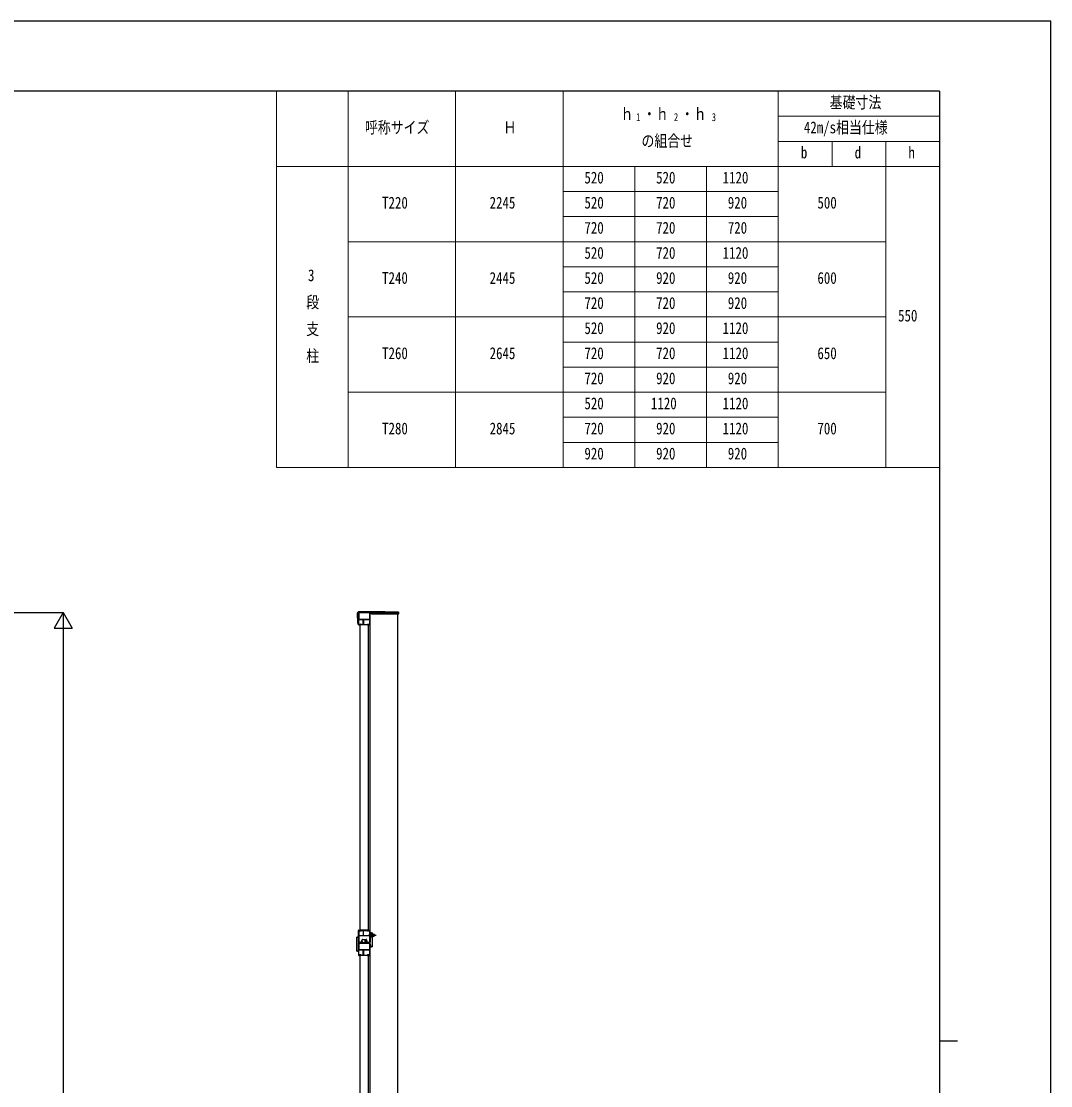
# Model space of a CAD drawing. Units: millimetres, scale not verified. Extents: x -4205 to 4205, y -2970 to 2970.
# Drawn here: x 1333 to 4205, y 0 to 2970 of the extents above; entities that cross this region are included whole.
import ezdxf
from ezdxf.enums import TextEntityAlignment as Align

# ---------------------------------------------------------------- set-up
doc = ezdxf.new("R2010")
doc.units = ezdxf.units.MM
doc.header["$LTSCALE"] = 12
doc.layers.add('0-1_TABLE1', color=7, linetype='Continuous', lineweight=18)
for name, color, linetype in [('0-4_YKK_A1', 4, 'Continuous'), ('0-5_YKK_D', 6, 'Continuous'), ('0-6_YKK_ZWAK', 7, 'Continuous')]:
    doc.layers.add(name, color=color, linetype=linetype)
doc.styles.add('ＭＳ ゴシック', font='')
doc.styles.get('ＭＳ ゴシック').set_extended_font_data('MS Gothic')

msp = doc.modelspace()

# ---------------------------------------------------------------- linework, layer by layer
at = {"layer": '0-1_TABLE1'}
for p, q in [((2045.02, 2775), (3895.02, 2775)), ((2045.02, 2775), (2045.02, 1725)), ((2245.02, 2775), (2245.02, 1725)), ((2545.02, 2775), (2545.02, 1725)), ((2845.02, 2775), (2845.02, 1725)), ((3445.02, 2775), (3445.02, 1725)), ((3895.02, 2775), (3895.02, 1725)), ((3445.02, 2705), (3895.02, 2705)), ((3445.02, 2635), (3895.02, 2635)), ((3595.02, 2635), (3595.02, 2565)), ((3745.02, 2635), (3745.02, 1725)), ((2045.02, 2565), (3895.02, 2565)), ((3045.02, 2565), (3045.02, 1725)), ((3245.02, 2565), (3245.02, 1725)), ((2845.02, 2495), (3445.02, 2495)), ((2845.02, 2425), (3445.02, 2425)), ((2245.02, 2355), (3745.02, 2355)), ((2845.02, 2285), (3445.02, 2285)), ((2845.02, 2215), (3445.02, 2215)), ((2245.02, 2145), (3745.02, 2145)), ((2845.02, 2075), (3445.02, 2075)), ((2845.02, 2005), (3445.02, 2005)), ((2245.02, 1935), (3745.02, 1935)), ((2845.02, 1865), (3445.02, 1865)), ((2845.02, 1795), (3445.02, 1795)), ((2045.02, 1725), (3895.02, 1725))]:
    msp.add_line(p, q, dxfattribs=at)
at = {"layer": '0-4_YKK_A1'}
for p, q in [((2271.77, 1290.98), (2271.53, 1319.27)), ((2272.81, 1286.49), (2272.53, 1318.98)), ((2274.02, 1320), (2307.52, 1320)), ((2274.31, 1286.5), (2274.02, 1320)), ((2274.02, 1319), (2274.02, 1287)), ((2347.02, 1322.5), (2274.73, 1322.5)), ((2274.82, 1318.9), (2274.82, 1302.4)), ((2305.02, 1320), (2275.02, 1320)), ((2384.52, 1321.5), (2275.03, 1321.5)), ((2304.92, 1319.2), (2275.12, 1319.2)), ((2282.56, 1321.5), (2282.56, 1320)), ((2283.48, 1321.5), (2283.48, 1320)), ((2301.56, 1321.5), (2301.56, 1320)), ((2302.48, 1321.5), (2302.48, 1320)), ((2305.22, 1302.4), (2305.22, 1318.9)), ((2310.52, 1317), (2306.02, 1321.5)), ((2306.02, 1320), (2306.02, -1525)), ((2306.02, 1287), (2306.02, 1319)), ((2307.02, 1321.5), (2307.02, 1320.5)), ((2307.52, 1320), (2384.52, 1320)), ((2310.52, 1317), (2386.02, 1317)), ((2313.27, 1320), (2313.27, 1321.5)), ((2318.77, 1320), (2318.77, 1321.5)), ((2384.02, -1525), (2384.02, 1317)), ((2384.52, 1320), (2384.52, 1317)), ((2386.02, 1317), (2386.02, 1320)), ((2274.31, 1286.5), (2272.81, 1286.49)), ((2274.82, 1287.3), (2274.82, 1301)), ((2275.02, 1286), (2279.52, 1286)), ((2275.12, 1302.1), (2304.92, 1302.1)), ((2275.12, 1301.3), (2304.92, 1301.3)), ((2279.52, 1287), (2275.12, 1287)), ((2275.77, 1288.2), (2280.72, 1288.2)), ((2279.82, 1287), (2275.77, 1287)), ((2277.71, 1286), (2277.71, 434)), ((2280.12, 1286.5), (2280.12, 1286.7)), ((2299.42, 1286), (2280.62, 1286)), ((2281.02, 1287.9), (2281.02, 1287.5)), ((2281.32, 1287.2), (2286.22, 1287.2)), ((2286.52, 1287.5), (2286.52, 1300.5)), ((2287.52, 1300.5), (2287.52, 1287.5)), ((2287.82, 1287.2), (2298.72, 1287.2)), ((2299.02, 1287.5), (2299.02, 1287.9)), ((2299.32, 1288.2), (2304.27, 1288.2)), ((2299.92, 1286.7), (2299.92, 1286.5)), ((2304.27, 1287), (2300.22, 1287)), ((2304.92, 1287), (2300.52, 1287)), ((2300.52, 1286), (2305.02, 1286)), ((2300.71, 1286), (2300.71, 434)), ((2305.22, 1301), (2305.22, 1287.3)), ((2274.02, 401), (2274.02, 433)), ((2274.82, 432.7), (2274.82, 419)), ((2274.82, 417.6), (2274.82, 401.1)), ((2275.02, 434), (2279.52, 434)), ((2279.52, 433), (2275.12, 433)), ((2275.12, 418.7), (2304.92, 418.7)), ((2304.92, 417.9), (2275.12, 417.9)), ((2279.82, 433), (2275.77, 433)), ((2275.77, 431.8), (2280.72, 431.8)), ((2280.12, 433.5), (2280.12, 433.3)), ((2299.42, 434), (2280.62, 434)), ((2281.02, 432.1), (2281.02, 432.5)), ((2281.32, 432.8), (2286.22, 432.8)), ((2286.52, 432.5), (2286.52, 419.5)), ((2287.52, 419.5), (2287.52, 432.5)), ((2287.82, 432.8), (2298.72, 432.8)), ((2299.02, 432.5), (2299.02, 432.1)), ((2299.32, 431.8), (2304.27, 431.8)), ((2299.92, 433.3), (2299.92, 433.5)), ((2304.27, 433), (2300.22, 433)), ((2300.52, 434), (2305.02, 434)), ((2304.92, 433), (2300.52, 433)), ((2300.71, 420), (2323.71, 420)), ((2305.22, 419), (2305.22, 432.7)), ((2305.22, 401.1), (2305.22, 417.6)), ((2306.02, 433), (2306.02, 401)), ((2308.2, 425.9), (2308.71, 425.9)), ((2308.71, 425.9), (2308.71, 414.1)), ((2308.71, 421.85), (2318.4, 421.85)), ((2308.71, 418.15), (2318.4, 418.15)), ((2308.71, 417.5), (2317.01, 417.5)), ((2318.71, 421.7), (2317.01, 422.5)), ((2318.71, 418.3), (2317.01, 417.5)), ((2318.71, 421.7), (2318.71, 418.3)), ((2274.02, 396.5), (2274.02, 364.5)), ((2274.82, 396.4), (2274.82, 379.9)), ((2283.02, 400), (2275.02, 400)), ((2305.02, 397.5), (2275.02, 397.5)), ((2275.12, 400.8), (2282.02, 400.8)), ((2304.92, 396.7), (2275.12, 396.7)), ((2282.52, 401.3), (2282.52, 403.59)), ((2282.54, 403.69), (2283.82, 407.15)), ((2283.32, 403.45), (2283.32, 401.94)), ((2284.55, 406.8), (2283.34, 403.55)), ((2283.77, 401.68), (2284.25, 401.96)), ((2284.75, 401.51), (2283.78, 400.36)), ((2284.4, 402), (2284.52, 402)), ((2284.76, 407.8), (2295.28, 407.8)), ((2295.21, 407), (2284.83, 407)), ((2296.25, 400.36), (2295.29, 401.51)), ((2296.7, 403.55), (2295.49, 406.8)), ((2295.52, 402), (2295.64, 402)), ((2295.79, 401.96), (2296.27, 401.68)), ((2296.22, 407.15), (2297.5, 403.69)), ((2296.72, 401.94), (2296.72, 403.45)), ((2305.02, 400), (2297.02, 400)), ((2297.52, 403.59), (2297.52, 401.3)), ((2298.02, 400.8), (2304.92, 400.8)), ((2305.22, 379.9), (2305.22, 396.4)), ((2306.02, 364.5), (2306.02, 396.5)), ((2274.82, 364.8), (2274.82, 378.5)), ((2275.02, 363.5), (2279.52, 363.5)), ((2275.12, 379.6), (2304.92, 379.6)), ((2275.12, 378.8), (2304.92, 378.8)), ((2279.52, 364.5), (2275.12, 364.5)), ((2275.77, 365.7), (2280.72, 365.7)), ((2279.82, 364.5), (2275.77, 364.5)), ((2277.71, 363.5), (2277.71, -488.5)), ((2280.12, 364), (2280.12, 364.2)), ((2299.42, 363.5), (2280.62, 363.5)), ((2281.02, 365.4), (2281.02, 365)), ((2281.32, 364.7), (2286.22, 364.7)), ((2286.52, 365), (2286.52, 378)), ((2287.52, 378), (2287.52, 365)), ((2287.82, 364.7), (2298.72, 364.7)), ((2299.02, 365), (2299.02, 365.4)), ((2299.32, 365.7), (2304.27, 365.7)), ((2299.92, 364.2), (2299.92, 364)), ((2304.27, 364.5), (2300.22, 364.5)), ((2304.92, 364.5), (2300.52, 364.5)), ((2300.52, 363.5), (2305.02, 363.5)), ((2300.71, 363.5), (2300.71, -488.5)), ((2305.22, 378.5), (2305.22, 364.8))]:
    msp.add_line(p, q, dxfattribs=at)
at = {"layer": '0-4_YKK_A1', "color": 7}
for p, q in [((2308.71, 412.72), (2308.71, 426.7)), ((2309.01, 427), (2311.41, 427)), ((2311.71, 426.7), (2311.71, 387.5)), ((2269.71, 375.3), (2269.71, 414.7)), ((2270.01, 415), (2271.09, 415)), ((2271.3, 414.91), (2272.63, 413.59)), ((2272.71, 413.38), (2272.71, 401)), ((2272.71, 396.5), (2272.71, 375.3)), ((2273.71, 400), (2292.11, 400)), ((2305.41, 397.5), (2273.71, 397.5)), ((2292.41, 400.3), (2292.41, 406.2)), ((2292.71, 406.5), (2293.29, 406.5)), ((2293.5, 406.41), (2294.33, 405.59)), ((2294.41, 405.38), (2294.41, 400.3)), ((2294.71, 400), (2305.21, 400)), ((2305.71, 393.3), (2305.71, 397.2)), ((2307.71, 402.5), (2307.71, 411.48)), ((2307.8, 411.69), (2308.63, 412.51)), ((2308.81, 387.5), (2308.81, 392.7)), ((2311.41, 387.2), (2309.11, 387.2)), ((2272.41, 375), (2270.01, 375))]:
    msp.add_line(p, q, dxfattribs=at)
at = {"layer": '0-4_YKK_A1'}
for points in [[(2306.1, 422.5), (2308.88, 421.14), (2309.49, 420)], [(2306.1, 417.5), (2308.88, 418.85), (2309.49, 420)], [(2308.2, 425.9), (2308.2, 414.1), (2308.71, 414.1)], [(2308.71, 422.5), (2317.01, 422.5), (2317.01, 417.5)]]:
    msp.add_lwpolyline(points, dxfattribs=at)
msp.add_lwpolyline([(2272.71, 376), (2274.21, 376), (2274.21, 391), (2272.71, 391)], close=True, dxfattribs=at)
at = {"layer": '0-4_YKK_A1', "color": 7}
msp.add_lwpolyline([(2308.51, 393), (2306.02, 393), (2306.01, 393)], dxfattribs=at)
at = {"layer": '0-4_YKK_A1'}
for centre, radius, start, end in [((2274.73, 1319.3), 3.2, 90, 180.5), ((2275.03, 1319), 2.5, 90, 180.5), ((2275.02, 1319), 1, 90, 180), ((2275.12, 1318.9), 0.3, 90, 180), ((2304.92, 1318.9), 0.3, 0, 90), ((2305.02, 1319), 1, 0, 90), ((2347.02, 1321.5), 1, 0, 90), ((2384.52, 1320), 1.5, 0, 90), ((2272.77, 1290.99), 1, 180.5, 270.5), ((2275.02, 1287), 1, 180, 270), ((2275.12, 1302.4), 0.3, 180, 270), ((2275.12, 1301), 0.3, 90, 180), ((2275.12, 1287.3), 0.3, 180, 270), ((2275.77, 1287.6), 0.6, 90, 270), ((2279.52, 1286.5), 0.5, 270, 90), ((2279.82, 1286.7), 0.3, 0, 90), ((2280.62, 1286.5), 0.5, 180, 270), ((2280.72, 1287.9), 0.3, 360, 90), ((2281.32, 1287.5), 0.3, 180, 270), ((2286.22, 1287.5), 0.3, 270, 0), ((2287.02, 1300.5), 0.5, 0, 180), ((2287.82, 1287.5), 0.3, 180, 270), ((2298.72, 1287.5), 0.3, 270, 0), ((2299.32, 1287.9), 0.3, 90, 180), ((2299.42, 1286.5), 0.5, 270, 0), ((2300.22, 1286.7), 0.3, 90, 180), ((2300.52, 1286.5), 0.5, 90, 270), ((2304.27, 1287.6), 0.6, 270, 90), ((2304.92, 1302.4), 0.3, 270, 0), ((2304.92, 1301), 0.3, 0, 90), ((2304.92, 1287.3), 0.3, 270, 0), ((2305.02, 1287), 1, 270, 0), ((2275.02, 433), 1, 90, 180), ((2275.12, 432.7), 0.3, 90, 180), ((2275.12, 419), 0.3, 180, 270), ((2275.12, 417.6), 0.3, 90, 180), ((2275.77, 432.4), 0.6, 90, 270), ((2279.52, 433.5), 0.5, 270, 90), ((2279.82, 433.3), 0.3, 270, 0), ((2280.62, 433.5), 0.5, 90, 180), ((2280.72, 432.1), 0.3, 270, 0), ((2281.32, 432.5), 0.3, 90, 180), ((2286.22, 432.5), 0.3, 0, 90), ((2287.02, 419.5), 0.5, 180, 0), ((2287.82, 432.5), 0.3, 90, 180), ((2298.72, 432.5), 0.3, 0, 90), ((2299.32, 432.1), 0.3, 180, 270), ((2299.42, 433.5), 0.5, 0, 90), ((2300.22, 433.3), 0.3, 180, 270), ((2300.52, 433.5), 0.5, 90, 270), ((2304.27, 432.4), 0.6, 270, 90), ((2304.92, 432.7), 0.3, 0, 90), ((2304.92, 419), 0.3, 270, 0), ((2304.92, 417.6), 0.3, 0, 90), ((2305.02, 433), 1, 360, 90), ((2313.95, 420), 8.23, 134.2189, 225.7811), ((2275.02, 401), 1, 180, 270), ((2275.02, 396.5), 1, 90, 180), ((2275.12, 401.1), 0.3, 180, 270), ((2275.12, 396.4), 0.3, 90, 180), ((2282.02, 401.3), 0.5, 270, 0), ((2282.82, 403.59), 0.3, 159.62356, 180), ((2283.02, 401), 1, 270, 320), ((2283.62, 403.45), 0.3, 159.62356, 180), ((2283.62, 401.94), 0.3, 180, 300), ((2284.76, 406.8), 1, 90, 159.62356), ((2284.4, 401.7), 0.3, 90, 120), ((2284.52, 401.7), 0.3, 319.93815, 90), ((2284.83, 406.7), 0.3, 90, 159.62356), ((2295.21, 406.7), 0.3, 20.37644, 90), ((2295.52, 401.7), 0.3, 90, 220.06185), ((2295.28, 406.8), 1, 20.37644, 90), ((2295.64, 401.7), 0.3, 60, 90), ((2297.02, 401), 1, 220, 270), ((2296.42, 401.94), 0.3, 240, 0), ((2296.42, 403.45), 0.3, 0, 20.37644), ((2297.22, 403.59), 0.3, 0, 20.37644), ((2298.02, 401.3), 0.5, 180, 270), ((2304.92, 401.1), 0.3, 270, 0), ((2304.92, 396.4), 0.3, 0, 90), ((2305.02, 401), 1, 270, 0), ((2305.02, 396.5), 1, 0, 90), ((2275.02, 364.5), 1, 180, 270), ((2275.12, 379.9), 0.3, 180, 270), ((2275.12, 378.5), 0.3, 90, 180), ((2275.12, 364.8), 0.3, 180, 270), ((2275.77, 365.1), 0.6, 90, 270), ((2279.52, 364), 0.5, 270, 90), ((2279.82, 364.2), 0.3, 0, 90), ((2280.62, 364), 0.5, 180, 270), ((2280.72, 365.4), 0.3, 0, 90), ((2281.32, 365), 0.3, 180, 270), ((2286.22, 365), 0.3, 270, 0), ((2287.02, 378), 0.5, 0, 180), ((2287.82, 365), 0.3, 180, 270), ((2298.72, 365), 0.3, 270, 0), ((2299.32, 365.4), 0.3, 90, 180), ((2299.42, 364), 0.5, 270, 0), ((2300.22, 364.2), 0.3, 90, 180), ((2300.52, 364), 0.5, 90, 270), ((2304.27, 365.1), 0.6, 270, 90), ((2304.92, 379.9), 0.3, 270, 0), ((2304.92, 378.5), 0.3, 360, 90), ((2304.92, 364.8), 0.3, 270, 0), ((2305.02, 364.5), 1, 270, 0)]:
    msp.add_arc(centre, radius, start, end, dxfattribs=at)
at = {"layer": '0-4_YKK_A1', "color": 7}
for centre, radius, start, end in [((2309.01, 426.7), 0.3, 90, 180), ((2311.41, 426.7), 0.3, 0, 90), ((2270.01, 414.7), 0.3, 90, 180), ((2271.09, 414.7), 0.3, 45, 90), ((2272.41, 413.38), 0.3, 0, 45), ((2273.71, 401), 1, 180, 270), ((2273.71, 396.5), 1, 90, 180), ((2292.11, 400.3), 0.3, 270, 0), ((2292.71, 406.2), 0.3, 90, 180), ((2293.29, 406.2), 0.3, 45, 90), ((2294.11, 405.38), 0.3, 360, 45), ((2294.71, 400.3), 0.3, 180, 270), ((2305.21, 402.5), 2.5, 270, 288.81861), ((2305.41, 397.2), 0.3, 0, 90), ((2306.01, 393.3), 0.3, 180, 270), ((2305.21, 402.5), 2.5, 288.81861, 0), ((2308.01, 411.48), 0.3, 135, 180), ((2308.51, 392.7), 0.3, 360, 90), ((2308.41, 412.72), 0.3, 315, 360), ((2309.11, 387.5), 0.3, 180, 270), ((2311.41, 387.5), 0.3, 270, 0), ((2270.01, 375.3), 0.3, 180, 270), ((2272.41, 375.3), 0.3, 270, 0)]:
    msp.add_arc(centre, radius, start, end, dxfattribs=at)
at = {"layer": '0-5_YKK_D'}
for p, q in [((806.92, 1320), (1450.82, 1320)), ((1449.82, 1320), (1424.82, 1276.7)), ((1449.82, 1320), (1474.82, 1276.7)), ((1449.82, 1320), (1449.82, 1233.4)), ((1424.82, 1276.7), (1474.82, 1276.7)), ((1449.82, 1270), (1449.82, -1475))]:
    msp.add_line(p, q, dxfattribs=at)
at = {"layer": '0-6_YKK_ZWAK'}
for p, q in [((3895.02, 2775), (-3904.98, 2775)), ((3895.02, 2775), (3895.02, -2525)), ((3895.02, 125), (3945.02, 125))]:
    msp.add_line(p, q, dxfattribs=at)
msp.add_lwpolyline([(-4205, -2970), (4205, -2970), (4205, 2970), (-4205, 2970)], close=True, dxfattribs=at)

# ---------------------------------------------------------------- texts
at = {"layer": '0-1_TABLE1', "style": 'ＭＳ ゴシック', "width": 0.8}
for s, height, p in [('基礎寸法', 32.99, (3588.42, 2717.5)), ('ｈ', 32.99, (3005.02, 2685)), ('1', 22, (3048.22, 2685)), ('・ｈ', 32.99, (3067.42, 2685)), ('2', 22, (3153.82, 2685)), ('・ｈ', 32.99, (3173.02, 2685)), ('3', 22, (3259.42, 2685)), ('呼称サイズ', 32.99, (2291.82, 2647.5)), ('Ｈ', 32.99, (2678.22, 2647.5)), ('42m/s相当仕様', 32.99, (3516.42, 2647.5)), ('の組合せ', 32.99, (3063.42, 2610)), ('b', 32.99, (3508.02, 2577.5)), ('d', 32.99, (3658.02, 2577.5)), ('h', 32.99, (3808.02, 2577.5)), ('520', 32.99, (2904.22, 2507.5)), ('520', 32.99, (3104.22, 2507.5)), ('1120', 32.99, (3289.82, 2507.5)), ('T220', 32.99, (2339.82, 2437.5)), ('2245', 32.99, (2639.82, 2437.5)), ('520', 32.99, (2904.22, 2437.5)), ('720', 32.99, (3104.22, 2437.5)), ('920', 32.99, (3304.22, 2437.5)), ('500', 32.99, (3554.22, 2437.5)), ('720', 32.99, (2904.22, 2367.5)), ('720', 32.99, (3104.22, 2367.5)), ('720', 32.99, (3304.22, 2367.5)), ('520', 32.99, (2904.22, 2297.5)), ('720', 32.99, (3104.22, 2297.5)), ('1120', 32.99, (3289.82, 2297.5)), ('3', 32.99, (2133.02, 2235)), ('T240', 32.99, (2339.82, 2227.5)), ('2445', 32.99, (2639.82, 2227.5)), ('520', 32.99, (2904.22, 2227.5)), ('920', 32.99, (3104.22, 2227.5)), ('920', 32.99, (3304.22, 2227.5)), ('600', 32.99, (3554.22, 2227.5)), ('段', 32.99, (2128.22, 2160)), ('720', 32.99, (2904.22, 2157.5)), ('720', 32.99, (3104.22, 2157.5)), ('920', 32.99, (3304.22, 2157.5)), ('550', 32.99, (3779.22, 2122.5)), ('支', 32.99, (2128.22, 2085)), ('520', 32.99, (2904.22, 2087.5)), ('920', 32.99, (3104.22, 2087.5)), ('1120', 32.99, (3289.82, 2087.5)), ('柱', 32.99, (2128.22, 2010)), ('T260', 32.99, (2339.82, 2017.5)), ('2645', 32.99, (2639.82, 2017.5)), ('720', 32.99, (2904.22, 2017.5)), ('720', 32.99, (3104.22, 2017.5)), ('1120', 32.99, (3289.82, 2017.5)), ('650', 32.99, (3554.22, 2017.5)), ('720', 32.99, (2904.22, 1947.5)), ('920', 32.99, (3104.22, 1947.5)), ('920', 32.99, (3304.22, 1947.5)), ('520', 32.99, (2904.22, 1877.5)), ('1120', 32.99, (3089.82, 1877.5)), ('1120', 32.99, (3289.82, 1877.5)), ('T280', 32.99, (2339.82, 1807.5)), ('2845', 32.99, (2639.82, 1807.5)), ('720', 32.99, (2904.22, 1807.5)), ('920', 32.99, (3104.22, 1807.5)), ('1120', 32.99, (3289.82, 1807.5)), ('700', 32.99, (3554.22, 1807.5)), ('920', 32.99, (2904.22, 1737.5)), ('920', 32.99, (3104.22, 1737.5)), ('920', 32.99, (3304.22, 1737.5))]:
    msp.add_text(s, height=height, dxfattribs=at).set_placement(p, align=Align.BOTTOM_LEFT)

doc.saveas('drawing.dxf')
